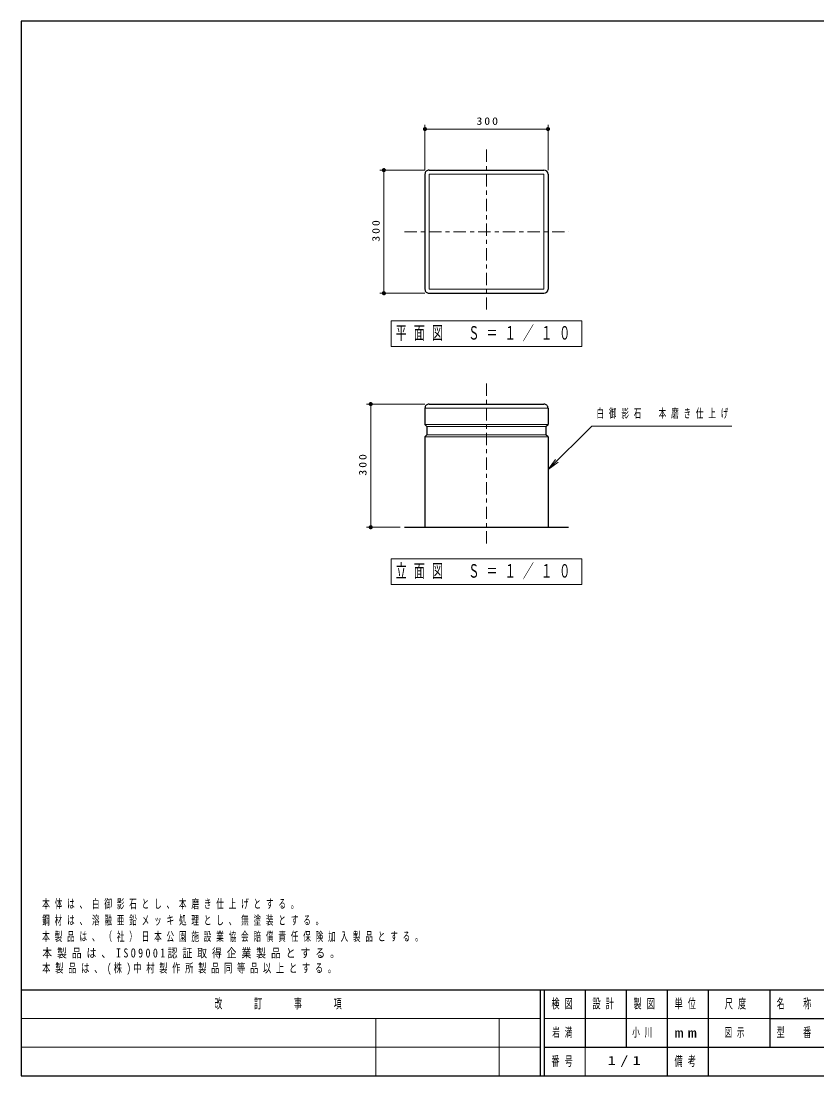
# Model space of a CAD drawing. Units: millimetres on the paper, scale 1:10. Extents: x -365 to 12, y -47 to 257.
# Drawn here: x -365 to -171, y 0 to 257 of the extents above; entities that cross this region are included whole.
import ezdxf

# ---------------------------------------------------------------- set-up
doc = ezdxf.new("R2010")
doc.units = ezdxf.units.MM
doc.linetypes.add('USER2', pattern=[6, 3, -1, 1, -1])
doc.layers.add('LY_1', color=7, linetype='Continuous', lineweight=13)
doc.layers.add('LY_2', color=7, linetype='Continuous', lineweight=13)
doc.styles.add('ＭＳ ゴシック', font='')
doc.styles.get('ＭＳ ゴシック').set_extended_font_data('MS Gothic')

# ---------------------------------------------------------------- blocks, each defined once
blk = doc.blocks.new('filled_dot')
at = {"color": 0, "linetype": 'Continuous', "lineweight": -2, "const_width": 1.25}
blk.add_lwpolyline([(-0.625, 0, 1), (0.625, 0, 1)], format="xyb", close=True, dxfattribs=at)

msp = doc.modelspace()

# ---------------------------------------------------------------- linework, layer by layer
at = {"layer": 'LY_1'}
for p, q in [((-266.571, 220.691), (-266.571, 231.691)), ((-236.571, 220.691), (-236.571, 231.691)), ((-266.571, 230.691), (-236.571, 230.691)), ((-266.571, 220.691), (-277.571, 220.691)), ((-276.571, 190.691), (-276.571, 220.691)), ((-265.571, 219.691), (-237.571, 219.691)), ((-265.571, 219.691), (-265.571, 191.691)), ((-237.571, 219.691), (-237.571, 191.691)), ((-266.571, 190.691), (-277.571, 190.691)), ((-265.571, 191.691), (-237.571, 191.691)), ((-228.321, 184.001), (-274.821, 184.001)), ((-274.821, 184.001), (-274.821, 177.701)), ((-228.321, 177.701), (-228.321, 184.001)), ((-274.821, 177.701), (-228.321, 177.701)), ((-266.571, 163.691), (-280.785, 163.691)), ((-279.785, 133.691), (-279.785, 163.691)), ((-266.571, 162.691), (-236.571, 162.691)), ((-266.571, 158.691), (-236.571, 158.691)), ((-266.071, 158.191), (-237.071, 158.191)), ((-266.571, 155.691), (-236.571, 155.691)), ((-266.071, 156.191), (-237.071, 156.191)), ((-236.537, 147.728), (-234.769, 150.203)), ((-236.537, 147.728), (-234.416, 149.849)), ((-234.062, 149.495), (-236.537, 147.728)), ((-272.571, 133.691), (-280.785, 133.691)), ((-228.321, 126.001), (-274.821, 126.001)), ((-274.821, 126.001), (-274.821, 119.701)), ((-228.321, 119.701), (-228.321, 126.001)), ((-274.821, 119.701), (-228.321, 119.701))]:
    msp.add_line(p, q, dxfattribs=at)
at = {"layer": 'LY_1', "linetype": 'USER2'}
for p, q in [((-251.571, 225.691), (-251.571, 185.691)), ((-271.571, 205.691), (-231.571, 205.691)), ((-251.571, 168.691), (-251.571, 128.691))]:
    msp.add_line(p, q, dxfattribs=at)
at = {"layer": 'LY_1', "color": 3, "lineweight": 25}
for p, q in [((-266.571, 219.691), (-266.571, 191.691)), ((-265.571, 220.691), (-237.571, 220.691)), ((-236.571, 219.691), (-236.571, 191.691)), ((-265.571, 190.691), (-237.571, 190.691)), ((-266.571, 162.691), (-266.571, 158.691)), ((-265.571, 163.691), (-237.571, 163.691)), ((-236.571, 162.691), (-236.571, 158.691)), ((-266.071, 158.191), (-266.571, 158.691)), ((-266.071, 158.191), (-266.071, 156.191)), ((-237.071, 158.191), (-236.571, 158.691)), ((-237.071, 158.191), (-237.071, 156.191)), ((-266.571, 155.691), (-266.071, 156.191)), ((-266.571, 155.691), (-266.571, 133.691)), ((-236.571, 155.691), (-237.071, 156.191)), ((-236.571, 155.691), (-236.571, 133.691))]:
    msp.add_line(p, q, dxfattribs=at)
at = {"layer": 'LY_1', "color": 20, "lineweight": 25}
msp.add_line((-271.571, 133.691), (-231.571, 133.691), dxfattribs=at)
at = {"layer": 'LY_1'}
msp.add_lwpolyline([(-236.537, 147.728), (-225.93, 158.334), (-191.76, 158.334)], dxfattribs=at)
at = {"layer": 'LY_1', "color": 3, "lineweight": 25}
for centre, start, end in [((-265.571, 219.691), 89.99999, 180), ((-237.571, 219.691), 0, 90), ((-265.571, 191.691), 179.99999, 270), ((-237.571, 191.691), 270, 0), ((-265.571, 162.691), 89.99999, 180), ((-237.571, 162.691), 360, 90.00001)]:
    msp.add_arc(centre, 1, start, end, dxfattribs=at)
at = {"layer": 'LY_2', "color": 20, "lineweight": 25}
for p, q in [((0, 257), (-365, 257)), ((-365, 257), (-365, 0)), ((-365, 21), (0, 21)), ((-365, 0), (0, 0))]:
    msp.add_line(p, q, dxfattribs=at)
at = {"layer": 'LY_2', "color": 3, "lineweight": 25}
for p, q in [((-238.5, 21), (-238.5, 0)), ((-237.5, 21), (-237.5, 0)), ((-227.5, 21), (-227.5, 7)), ((-217.5, 21), (-217.5, 7)), ((-207.5, 21), (-207.5, 0)), ((-197.5, 21), (-197.5, 7)), ((-182.5, 21), (-182.5, 7)), ((-182.5, 14), (-70, 14)), ((-237.5, 7), (0, 7)), ((-197.5, 7), (-197.5, 0))]:
    msp.add_line(p, q, dxfattribs=at)
at = {"layer": 'LY_2'}
for p, q in [((-365, 14), (-238.5, 14)), ((-278.5, 14), (-278.5, 0)), ((-248.5, 14), (-248.5, 0)), ((-237.5, 14), (-182.5, 14)), ((-365, 7), (-238.5, 7)), ((-227.5, 7), (-227.5, 0))]:
    msp.add_line(p, q, dxfattribs=at)

# ---------------------------------------------------------------- block references
at = {"layer": 'LY_1', "xscale": 0.4, "yscale": 0.4}
msp.add_blockref('filled_dot', (-266.571, 230.691), dxfattribs=at)
for p, rotation in [((-236.571, 230.691), 180), ((-276.571, 220.691), 270), ((-276.571, 190.691), 90), ((-279.785, 163.691), 270), ((-279.785, 133.691), 90)]:
    msp.add_blockref('filled_dot', p, dxfattribs=dict(at, rotation=rotation))

# ---------------------------------------------------------------- texts
at = {"layer": 'LY_1', "style": 'ＭＳ ゴシック'}
for s, insert, char_height, attachment_point in [('\\T1.33;\\W1.15;300', (-251.154, 231.691), 1.833, 8), ('\\T1.64;\\W0.6;平面図\u3000Ｓ＝１／１０', (-251.571, 180.851), 3.299, 5), ('\\T1.64;\\W0.6;白御影石\u3000本磨き仕上げ', (-224.76, 161.334), 2.199, 4), ('\\T1.64;\\W0.6;立面図\u3000Ｓ＝１／１０', (-251.571, 122.851), 3.299, 5), ('\\T1.64;\\W0.6;本体は、白御影石とし、本磨き仕上げとする。', (-359.846, 40.607), 2.199, 7), ('\\T1.64;\\W0.6;鋼材は、溶融亜鉛メッキ処理とし、無塗装とする。', (-359.846, 36.607), 2.199, 7), ('\\T1.64;\\W0.6;本製品は、（社）日本公園施設業協会賠償責任保険加入製品とする。', (-359.846, 32.607), 2.199, 7), ('\\T1.5;\\W0.8;本製品は、ISO9001認証取得企業製品とする。', (-359.846, 28.607), 2.199, 7), ('\\T1.58;\\W0.65;本製品は、(株)中村製作所製品同等品以上とする。', (-359.846, 24.607), 2.199, 7), ('\\T1.64;\\W0.6;岩満', (-232.5, 10.5), 2.199, 5), ('\\T1.64;\\W0.6;小川', (-213.025, 10.5), 2.199, 5), ('\\T1.64;\\W0.6;図示', (-190.525, 10.5), 2.199, 5), ('\\T1.5;\\W1.35;1/1', (-217.5, 3.5), 2.199, 5)]:
    msp.add_mtext(s, dxfattribs=dict(at, insert=insert, char_height=char_height, attachment_point=attachment_point))
at = {"layer": 'LY_1', "char_height": 1.833, "attachment_point": 8, "rotation": 90, "style": 'ＭＳ ゴシック'}
for insert in [(-277.571, 206.108), (-280.785, 149.108)]:
    msp.add_mtext('\\T1.33;\\W1.15;300', dxfattribs=dict(at, insert=insert))
at = {"layer": 'LY_2', "char_height": 2.346, "attachment_point": 5, "style": 'ＭＳ ゴシック'}
for s, insert in [('\\T1.64;\\W0.6;改\u3000\u3000訂\u3000\u3000事\u3000\u3000項', (-301.75, 17.5)), ('\\T1.64;\\W0.6;検図', (-232.5, 17.5)), ('\\T1.64;\\W0.6;設計', (-222.5, 17.5)), ('\\T1.64;\\W0.6;製図', (-212.5, 17.5)), ('\\T1.64;\\W0.6;単位', (-202.5, 17.5)), ('\\T1.64;\\W0.6;尺度', (-190.25, 17.5)), ('\\T1.64;\\W0.6;名\u3000称', (-176, 17.5)), ('\\T1.5;\\W1.35;mm', (-202.5, 10.5)), ('\\T1.64;\\W0.6;型\u3000番', (-176, 10.5)), ('\\T1.64;\\W0.6;備考', (-202.5, 3.5)), ('\\T1.64;\\W0.6;番号', (-232.5, 3.5))]:
    msp.add_mtext(s, dxfattribs=dict(at, insert=insert))

doc.saveas('drawing.dxf')
